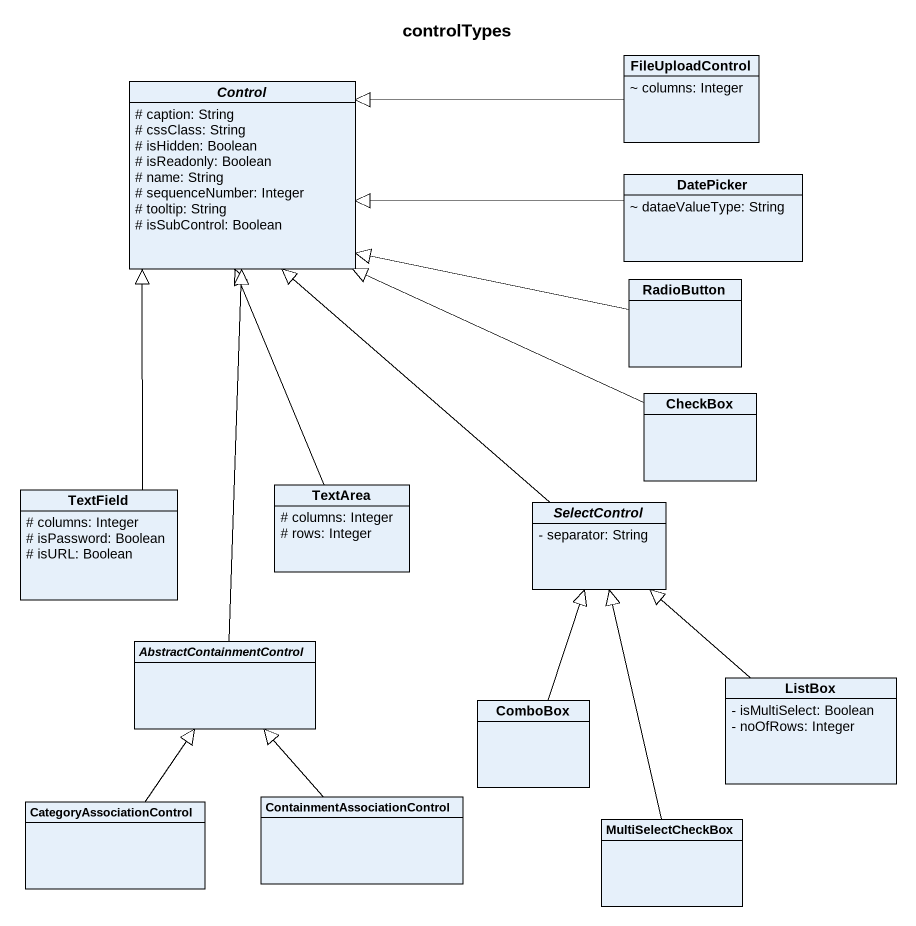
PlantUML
@startuml
title controlTypes
hide circle
hide empty members
skinparam classAttributeIconSize 0
abstract class "Control" as Control_ {
  # caption: String
  # cssClass: String
  # isHidden: Boolean
  # isReadonly: Boolean
  # name: String
  # sequenceNumber: Integer
  # tooltip: String
  # isSubControl: Boolean
}
class FileUploadControl {
  ~ columns: Integer
}
class DatePicker {
  ~ dataeValueType: String
}
class RadioButton
class CheckBox
class TextField {
  # columns: Integer
  # isPassword: Boolean
  # isURL: Boolean
}
class TextArea {
  # columns: Integer
  # rows: Integer
}
abstract class SelectControl {
  - separator: String
}
abstract class AbstractContainmentControl
class ComboBox
class ListBox {
  - isMultiSelect: Boolean
  - noOfRows: Integer
}
class CategoryAssociationControl
class "ContainmentAssociationControl" as ContainmentAssociationContro
class MultiSelectCheckBox
FileUploadControl -left-|> Control_
DatePicker -left-|> Control_
RadioButton -left-|> Control_
CheckBox -left-|> Control_
TextField -up-|> Control_
TextArea -up-|> Control_
SelectControl -up-|> Control_
AbstractContainmentControl -up-|> Control_
ComboBox -up-|> SelectControl
ListBox -up-|> SelectControl
CategoryAssociationControl -up-|> AbstractContainmentControl
ContainmentAssociationContro -up-|> AbstractContainmentControl
MultiSelectCheckBox -up-|> SelectControl
@enduml
